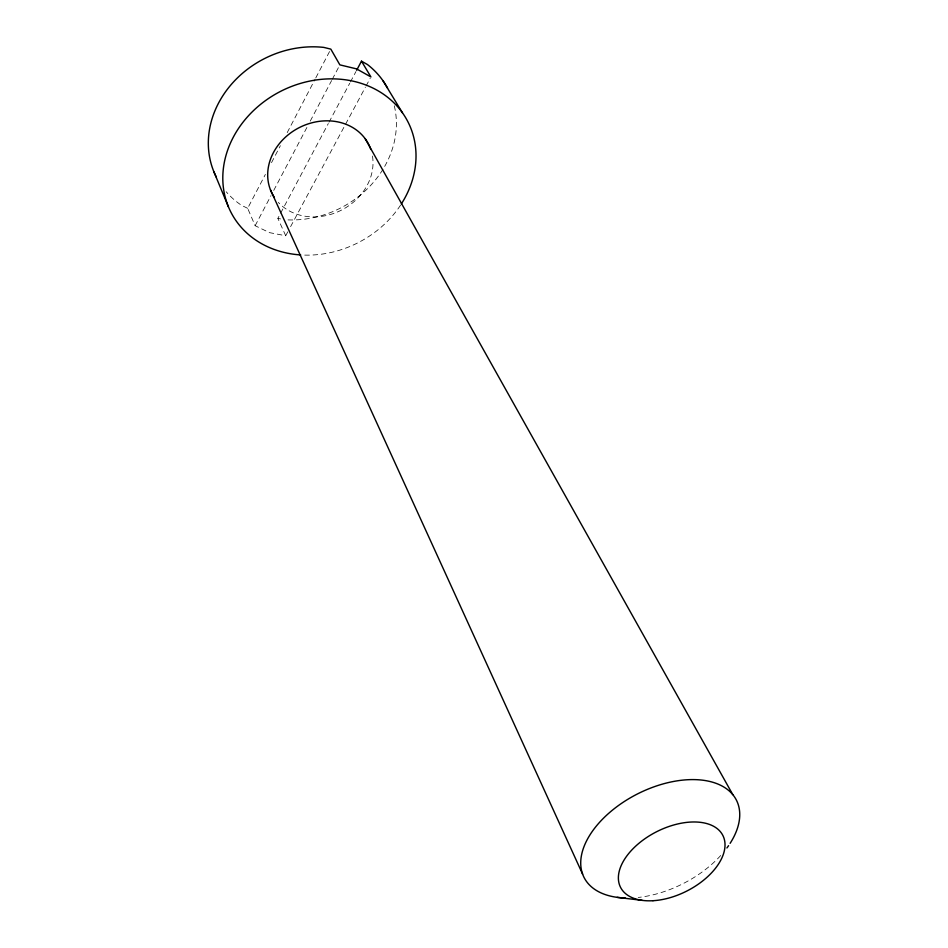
<?xml version="1.0" encoding="UTF-8"?>
<svg xmlns="http://www.w3.org/2000/svg" width="948" height="948" viewBox="0 0 948 948"><rect width="100%" height="100%" fill="white"/><g stroke="black" fill="none" stroke-linecap="round" stroke-linejoin="round"><path stroke-width="0.71" stroke-dasharray="4.74 3.56" d="M287.801 231.845L285.704 235.756L269.505 232.639L255.142 225.719L247.665 208.323L265.381 174.396M271.519 162.653L280.383 145.684M287.197 132.637L315.139 79.134M315.814 77.831L330.816 49.118M255.142 225.719L270.986 195.643M273.747 190.406L307.496 126.333M310.257 121.095L331.61 80.556M332.298 79.253L339.183 66.17M285.704 235.756L277.871 218.384L279.933 214.485M280.632 213.193L328.316 123.536M329.003 122.233L349.741 83.258M350.428 81.955L355.962 71.562M290.598 226.643L365.336 87.346M366.035 86.055L370.23 78.234M277.871 218.384L280.561 218.917M247.665 208.323L241.61 205.384A96.483 83.839 -26.9 0 1 226.181 191.757M394.309 105.82A96.483 83.839 -26.9 0 1 383.762 167.986M383.004 169.242A96.483 83.839 -26.9 0 1 284.601 219.711M720.729 855.487A85.427 50.315 -26.9 0 1 638.205 897.448M400.542 205.171A99.374 85.012 -26.9 0 1 302.092 255.012M372.481 156.053A54.178 46.334 -26.9 0 1 340.64 210.527A54.178 46.334 -26.9 0 1 278.321 202.398"/><path stroke-width="1.42" d="M356.649 70.259L361.484 61.17L367.457 64.535A96.483 83.839 -26.9 0 1 387.554 88.117M617.124 897.341L642.258 900.363M382.921 80.639L402.497 112.883M361.484 61.17L370.917 76.942L356.566 68.884L339.87 64.867L330.816 49.118L323.789 47.4A96.483 83.839 -26.9 0 0 229.926 86.067A96.483 83.839 -26.9 0 0 216.405 177.229M365.229 138.763L732.804 794.649M270.488 189.908L582.629 874.175M213.952 171.932L228.432 206.842M625.313 897.993A85.427 50.315 -26.9 0 1 589.301 835.958A85.427 50.315 -26.9 0 1 697.159 779.706A85.427 50.315 -26.9 0 1 730.126 843.329M728.574 845.663A85.427 50.315 -26.9 0 1 726.915 847.974M300.682 254.929A99.374 85.012 -26.9 0 1 227.591 150.305A99.374 85.012 -26.9 0 1 360.335 83.092A99.374 85.012 -26.9 0 1 401.324 203.974M274.185 197.101A54.178 46.334 -26.9 0 1 300.066 127.21A54.178 46.334 -26.9 0 1 370.834 149.488M652.971 900.719A57.366 33.287 -26.9 0 0 724.296 839.217A57.366 33.287 -26.9 0 0 637.814 844.241A57.366 33.287 -26.9 0 0 652.971 900.719"/></g></svg>
